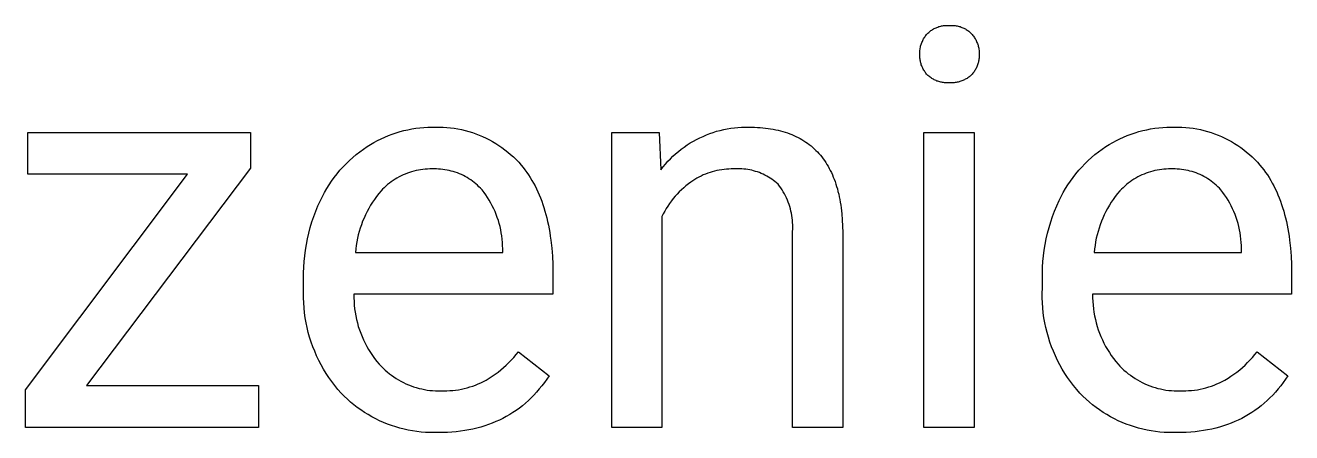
# Model space of a CAD drawing. Header units: millimetres. Extents: x -1576 to 3664, y -445 to 3215.
# Drawn here: x 2056 to 2164.6, y -215.8 to -180.9 of the extents above; entities that cross this region are included whole.
import ezdxf

# ---------------------------------------------------------------- set-up
doc = ezdxf.new("R2010")
doc.units = ezdxf.units.MM
doc.header["$MEASUREMENT"] = 0
doc.layers.add('Domyślny', color=7, linetype='Continuous', true_color=0x000000)

msp = doc.modelspace()

# ---------------------------------------------------------------- linework, layer by layer
at = {"layer": 'Domyślny'}
for p, q in [((2133.93, -181.2), (2134, -181.17)), ((2134, -181.17), (2134.08, -181.13)), ((2134.08, -181.13), (2134.16, -181.1)), ((2134.16, -181.1), (2134.24, -181.07)), ((2134.24, -181.07), (2134.31, -181.04)), ((2134.31, -181.04), (2134.39, -181.02)), ((2134.39, -181.02), (2134.48, -181)), ((2134.48, -181), (2134.56, -180.98)), ((2134.56, -180.98), (2134.64, -180.96)), ((2134.64, -180.96), (2134.72, -180.95)), ((2134.72, -180.95), (2134.81, -180.94)), ((2134.81, -180.94), (2134.89, -180.93)), ((2134.89, -180.93), (2134.97, -180.93)), ((2134.97, -180.93), (2135.06, -180.93)), ((2135.06, -180.93), (2135.14, -180.93)), ((2135.14, -180.93), (2135.22, -180.93)), ((2135.22, -180.93), (2135.31, -180.93)), ((2135.31, -180.93), (2135.39, -180.93)), ((2135.39, -180.93), (2135.48, -180.93)), ((2135.48, -180.93), (2135.56, -180.93)), ((2135.56, -180.93), (2135.64, -180.94)), ((2135.64, -180.94), (2135.73, -180.95)), ((2135.73, -180.95), (2135.81, -180.96)), ((2135.81, -180.96), (2135.89, -180.98)), ((2135.89, -180.98), (2135.97, -181)), ((2135.97, -181), (2136.06, -181.02)), ((2136.06, -181.02), (2136.14, -181.04)), ((2136.14, -181.04), (2136.22, -181.07)), ((2136.22, -181.07), (2136.29, -181.1)), ((2136.29, -181.1), (2136.37, -181.13)), ((2136.37, -181.13), (2136.45, -181.17)), ((2136.45, -181.17), (2136.52, -181.2)), ((2132.91, -182.31), (2132.94, -182.23)), ((2132.94, -182.23), (2132.98, -182.15)), ((2132.98, -182.15), (2133.02, -182.08)), ((2133.02, -182.08), (2133.07, -182)), ((2133.07, -182), (2133.11, -181.93)), ((2133.11, -181.93), (2133.16, -181.86)), ((2133.16, -181.86), (2133.22, -181.79)), ((2133.22, -181.79), (2133.27, -181.72)), ((2133.27, -181.72), (2133.33, -181.65)), ((2133.33, -181.65), (2133.39, -181.59)), ((2133.39, -181.59), (2133.45, -181.54)), ((2133.45, -181.54), (2133.51, -181.48)), ((2133.51, -181.48), (2133.58, -181.43)), ((2133.58, -181.43), (2133.64, -181.38)), ((2133.64, -181.38), (2133.71, -181.33)), ((2133.71, -181.33), (2133.78, -181.29)), ((2133.78, -181.29), (2133.86, -181.24)), ((2133.86, -181.24), (2133.93, -181.2)), ((2136.52, -181.2), (2136.6, -181.24)), ((2136.6, -181.24), (2136.67, -181.29)), ((2136.67, -181.29), (2136.74, -181.33)), ((2136.74, -181.33), (2136.81, -181.38)), ((2136.81, -181.38), (2136.88, -181.43)), ((2136.88, -181.43), (2136.94, -181.48)), ((2136.94, -181.48), (2137.01, -181.54)), ((2137.01, -181.54), (2137.07, -181.59)), ((2137.07, -181.59), (2137.13, -181.65)), ((2137.13, -181.65), (2137.19, -181.72)), ((2137.19, -181.72), (2137.24, -181.79)), ((2137.24, -181.79), (2137.3, -181.86)), ((2137.3, -181.86), (2137.35, -181.93)), ((2137.35, -181.93), (2137.39, -182)), ((2137.39, -182), (2137.44, -182.08)), ((2137.44, -182.08), (2137.48, -182.15)), ((2137.48, -182.15), (2137.52, -182.23)), ((2137.52, -182.23), (2137.56, -182.31)), ((2132.69, -183.16), (2132.7, -183.07)), ((2132.69, -183.24), (2132.69, -183.16)), ((2132.69, -183.33), (2132.69, -183.24)), ((2132.69, -183.42), (2132.69, -183.33)), ((2132.7, -183.07), (2132.71, -182.98)), ((2132.71, -182.98), (2132.73, -182.9)), ((2132.73, -182.9), (2132.74, -182.81)), ((2132.74, -182.81), (2132.76, -182.72)), ((2132.76, -182.72), (2132.79, -182.64)), ((2132.79, -182.64), (2132.81, -182.56)), ((2132.81, -182.56), (2132.84, -182.47)), ((2132.84, -182.47), (2132.87, -182.39)), ((2132.87, -182.39), (2132.91, -182.31)), ((2137.56, -182.31), (2137.59, -182.39)), ((2137.59, -182.39), (2137.62, -182.47)), ((2137.62, -182.47), (2137.65, -182.56)), ((2137.65, -182.56), (2137.68, -182.64)), ((2137.68, -182.64), (2137.7, -182.72)), ((2137.7, -182.72), (2137.72, -182.81)), ((2137.72, -182.81), (2137.74, -182.89)), ((2137.74, -182.89), (2137.75, -182.98)), ((2137.75, -182.98), (2137.77, -183.07)), ((2137.77, -183.07), (2137.77, -183.15)), ((2137.77, -183.15), (2137.78, -183.24)), ((2137.78, -183.24), (2137.78, -183.33)), ((2137.78, -183.33), (2137.78, -183.42)), ((2132.69, -183.5), (2132.69, -183.42)), ((2132.69, -183.58), (2132.69, -183.5)), ((2132.69, -183.67), (2132.69, -183.58)), ((2132.7, -183.75), (2132.69, -183.67)), ((2132.71, -183.83), (2132.7, -183.75)), ((2132.72, -183.91), (2132.71, -183.83)), ((2132.74, -183.99), (2132.72, -183.91)), ((2132.75, -184.07), (2132.74, -183.99)), ((2132.78, -184.15), (2132.75, -184.07)), ((2132.8, -184.23), (2132.78, -184.15)), ((2132.82, -184.31), (2132.8, -184.23)), ((2132.85, -184.39), (2132.82, -184.31)), ((2132.88, -184.47), (2132.85, -184.39)), ((2137.61, -184.39), (2137.58, -184.47)), ((2137.64, -184.31), (2137.61, -184.39)), ((2137.67, -184.23), (2137.64, -184.31)), ((2137.69, -184.15), (2137.67, -184.23)), ((2137.71, -184.07), (2137.69, -184.15)), ((2137.73, -183.99), (2137.71, -184.07)), ((2137.75, -183.91), (2137.73, -183.99)), ((2137.76, -183.83), (2137.75, -183.91)), ((2137.77, -183.75), (2137.76, -183.83)), ((2137.78, -183.67), (2137.77, -183.75)), ((2137.78, -183.42), (2137.78, -183.5)), ((2137.78, -183.5), (2137.78, -183.58)), ((2137.78, -183.58), (2137.78, -183.67)), ((2132.92, -184.54), (2132.88, -184.47)), ((2132.95, -184.61), (2132.92, -184.54)), ((2132.99, -184.69), (2132.95, -184.61)), ((2133.03, -184.76), (2132.99, -184.69)), ((2133.08, -184.83), (2133.03, -184.76)), ((2133.12, -184.9), (2133.08, -184.83)), ((2133.17, -184.97), (2133.12, -184.9)), ((2133.22, -185.03), (2133.17, -184.97)), ((2133.27, -185.1), (2133.22, -185.03)), ((2133.33, -185.16), (2133.27, -185.1)), ((2133.39, -185.22), (2133.33, -185.16)), ((2133.45, -185.27), (2133.39, -185.22)), ((2133.51, -185.32), (2133.45, -185.27)), ((2133.58, -185.37), (2133.51, -185.32)), ((2133.65, -185.42), (2133.58, -185.37)), ((2133.72, -185.47), (2133.65, -185.42)), ((2133.79, -185.51), (2133.72, -185.47)), ((2133.86, -185.55), (2133.79, -185.51)), ((2136.67, -185.51), (2136.59, -185.55)), ((2136.74, -185.47), (2136.67, -185.51)), ((2136.81, -185.42), (2136.74, -185.47)), ((2136.88, -185.37), (2136.81, -185.42)), ((2136.94, -185.32), (2136.88, -185.37)), ((2137.01, -185.27), (2136.94, -185.32)), ((2137.07, -185.22), (2137.01, -185.27)), ((2137.13, -185.16), (2137.07, -185.22)), ((2137.19, -185.1), (2137.13, -185.16)), ((2137.24, -185.03), (2137.19, -185.1)), ((2137.29, -184.97), (2137.24, -185.03)), ((2137.34, -184.9), (2137.29, -184.97)), ((2137.38, -184.83), (2137.34, -184.9)), ((2137.43, -184.76), (2137.38, -184.83)), ((2137.47, -184.69), (2137.43, -184.76)), ((2137.51, -184.62), (2137.47, -184.69)), ((2137.55, -184.54), (2137.51, -184.62)), ((2137.58, -184.47), (2137.55, -184.54)), ((2133.93, -185.59), (2133.86, -185.55)), ((2134.01, -185.63), (2133.93, -185.59)), ((2134.08, -185.66), (2134.01, -185.63)), ((2134.16, -185.7), (2134.08, -185.66)), ((2134.24, -185.72), (2134.16, -185.7)), ((2134.32, -185.75), (2134.24, -185.72)), ((2134.4, -185.77), (2134.32, -185.75)), ((2134.48, -185.79), (2134.4, -185.77)), ((2134.56, -185.81), (2134.48, -185.79)), ((2134.64, -185.83), (2134.56, -185.81)), ((2134.73, -185.84), (2134.64, -185.83)), ((2134.81, -185.85), (2134.73, -185.84)), ((2134.89, -185.86), (2134.81, -185.85)), ((2134.97, -185.86), (2134.89, -185.86)), ((2135.06, -185.86), (2134.97, -185.86)), ((2135.14, -185.86), (2135.06, -185.86)), ((2135.22, -185.85), (2135.14, -185.86)), ((2135.31, -185.86), (2135.22, -185.85)), ((2135.39, -185.86), (2135.31, -185.86)), ((2135.47, -185.86), (2135.39, -185.86)), ((2135.56, -185.85), (2135.47, -185.86)), ((2135.64, -185.85), (2135.56, -185.85)), ((2135.72, -185.84), (2135.64, -185.85)), ((2135.81, -185.83), (2135.72, -185.84)), ((2135.89, -185.81), (2135.81, -185.83)), ((2135.97, -185.79), (2135.89, -185.81)), ((2136.05, -185.77), (2135.97, -185.79)), ((2136.13, -185.75), (2136.05, -185.77)), ((2136.21, -185.72), (2136.13, -185.75)), ((2136.29, -185.69), (2136.21, -185.72)), ((2136.37, -185.66), (2136.29, -185.69)), ((2136.44, -185.63), (2136.37, -185.66)), ((2136.52, -185.59), (2136.44, -185.63)), ((2136.59, -185.55), (2136.52, -185.59)), ((2088.49, -189.94), (2088.83, -189.87)), ((2088.83, -189.87), (2089.17, -189.8)), ((2089.17, -189.8), (2089.51, -189.75)), ((2089.51, -189.75), (2089.86, -189.71)), ((2089.86, -189.71), (2090.2, -189.68)), ((2090.2, -189.68), (2090.55, -189.66)), ((2090.55, -189.66), (2090.9, -189.66)), ((2090.9, -189.66), (2091.22, -189.64)), ((2091.22, -189.64), (2091.53, -189.64)), ((2091.53, -189.64), (2091.85, -189.65)), ((2091.85, -189.65), (2092.17, -189.67)), ((2092.17, -189.67), (2092.48, -189.7)), ((2092.48, -189.7), (2092.8, -189.75)), ((2092.8, -189.75), (2093.11, -189.8)), ((2093.11, -189.8), (2093.43, -189.86)), ((2093.43, -189.86), (2093.73, -189.93)), ((2115.58, -189.93), (2115.89, -189.86)), ((2115.89, -189.86), (2116.19, -189.8)), ((2116.19, -189.8), (2116.5, -189.75)), ((2116.5, -189.75), (2116.8, -189.71)), ((2116.8, -189.71), (2117.11, -189.68)), ((2117.11, -189.68), (2117.42, -189.66)), ((2117.42, -189.66), (2117.73, -189.65)), ((2117.73, -189.65), (2118.04, -189.66)), ((2118.04, -189.66), (2118.29, -189.66)), ((2118.29, -189.66), (2118.53, -189.66)), ((2118.53, -189.66), (2118.77, -189.68)), ((2118.77, -189.68), (2119.01, -189.69)), ((2119.01, -189.69), (2119.24, -189.71)), ((2119.24, -189.71), (2119.47, -189.74)), ((2119.47, -189.74), (2119.69, -189.76)), ((2119.69, -189.76), (2119.91, -189.8)), ((2119.91, -189.8), (2120.13, -189.83)), ((2120.13, -189.83), (2120.34, -189.88)), ((2120.34, -189.88), (2120.55, -189.92)), ((2151.79, -189.94), (2152.13, -189.87)), ((2152.13, -189.87), (2152.47, -189.8)), ((2152.47, -189.8), (2152.82, -189.75)), ((2152.82, -189.75), (2153.16, -189.71)), ((2153.16, -189.71), (2153.51, -189.68)), ((2153.51, -189.68), (2153.85, -189.66)), ((2153.85, -189.66), (2154.2, -189.66)), ((2154.2, -189.66), (2154.52, -189.64)), ((2154.52, -189.64), (2154.84, -189.64)), ((2154.84, -189.64), (2155.15, -189.65)), ((2155.15, -189.65), (2155.47, -189.67)), ((2155.47, -189.67), (2155.79, -189.7)), ((2155.79, -189.7), (2156.1, -189.75)), ((2156.1, -189.75), (2156.42, -189.8)), ((2156.42, -189.8), (2156.73, -189.86)), ((2156.73, -189.86), (2157.04, -189.93)), ((2056.26, -193.68), (2056.26, -190.1)), ((2056.26, -190.1), (2075.33, -190.1)), ((2075.33, -190.1), (2075.33, -193.17)), ((2085.62, -191.14), (2085.92, -190.96)), ((2085.92, -190.96), (2086.22, -190.79)), ((2086.22, -190.79), (2086.53, -190.64)), ((2086.53, -190.64), (2086.85, -190.5)), ((2086.85, -190.5), (2087.17, -190.36)), ((2087.17, -190.36), (2087.49, -190.24)), ((2087.49, -190.24), (2087.82, -190.13)), ((2087.82, -190.13), (2088.16, -190.03)), ((2088.16, -190.03), (2088.49, -189.94)), ((2093.73, -189.93), (2094.04, -190.02)), ((2094.04, -190.02), (2094.35, -190.11)), ((2094.35, -190.11), (2094.65, -190.22)), ((2094.65, -190.22), (2094.94, -190.33)), ((2094.94, -190.33), (2095.23, -190.46)), ((2095.23, -190.46), (2095.52, -190.59)), ((2095.52, -190.59), (2095.81, -190.73)), ((2095.81, -190.73), (2096.09, -190.89)), ((2096.09, -190.89), (2096.36, -191.05)), ((2106.3, -215.38), (2106.3, -190.1)), ((2106.3, -190.1), (2110.37, -190.1)), ((2110.37, -190.1), (2110.51, -193.3)), ((2113.02, -191.01), (2113.29, -190.85)), ((2113.29, -190.85), (2113.56, -190.71)), ((2113.56, -190.71), (2113.84, -190.57)), ((2113.84, -190.57), (2114.12, -190.44)), ((2114.12, -190.44), (2114.4, -190.31)), ((2114.4, -190.31), (2114.69, -190.2)), ((2114.69, -190.2), (2114.99, -190.1)), ((2114.99, -190.1), (2115.28, -190.01)), ((2115.28, -190.01), (2115.58, -189.93)), ((2120.55, -189.92), (2120.76, -189.97)), ((2120.76, -189.97), (2120.96, -190.03)), ((2120.96, -190.03), (2121.16, -190.09)), ((2121.16, -190.09), (2121.35, -190.15)), ((2121.35, -190.15), (2121.54, -190.22)), ((2121.54, -190.22), (2121.72, -190.29)), ((2121.72, -190.29), (2121.91, -190.37)), ((2121.91, -190.37), (2122.08, -190.45)), ((2122.08, -190.45), (2122.26, -190.54)), ((2122.26, -190.54), (2122.43, -190.63)), ((2122.43, -190.63), (2122.59, -190.72)), ((2122.59, -190.72), (2122.76, -190.82)), ((2122.76, -190.82), (2122.92, -190.93)), ((2122.92, -190.93), (2123.07, -191.03)), ((2133.04, -215.38), (2133.04, -190.1)), ((2133.04, -190.1), (2137.34, -190.1)), ((2137.34, -190.1), (2137.34, -215.38)), ((2148.92, -191.14), (2149.22, -190.96)), ((2149.22, -190.96), (2149.53, -190.79)), ((2149.53, -190.79), (2149.84, -190.64)), ((2149.84, -190.64), (2150.15, -190.5)), ((2150.15, -190.5), (2150.47, -190.36)), ((2150.47, -190.36), (2150.8, -190.24)), ((2150.8, -190.24), (2151.13, -190.13)), ((2151.13, -190.13), (2151.46, -190.03)), ((2151.46, -190.03), (2151.79, -189.94)), ((2157.04, -189.93), (2157.34, -190.02)), ((2157.34, -190.02), (2157.65, -190.11)), ((2157.65, -190.11), (2157.95, -190.22)), ((2157.95, -190.22), (2158.24, -190.33)), ((2158.24, -190.33), (2158.54, -190.46)), ((2158.54, -190.46), (2158.83, -190.59)), ((2158.83, -190.59), (2159.11, -190.73)), ((2159.11, -190.73), (2159.39, -190.89)), ((2159.39, -190.89), (2159.66, -191.05)), ((2084.1, -192.26), (2084.39, -192.01)), ((2084.39, -192.01), (2084.7, -191.77)), ((2084.7, -191.77), (2085.01, -191.54)), ((2085.01, -191.54), (2085.33, -191.32)), ((2085.33, -191.32), (2085.62, -191.14)), ((2096.36, -191.05), (2096.63, -191.22)), ((2096.63, -191.22), (2096.89, -191.4)), ((2096.89, -191.4), (2097.14, -191.59)), ((2097.14, -191.59), (2097.39, -191.79)), ((2097.39, -191.79), (2097.63, -191.99)), ((2097.63, -191.99), (2097.87, -192.21)), ((2111.54, -192.14), (2111.77, -191.93)), ((2111.77, -191.93), (2112.01, -191.73)), ((2112.01, -191.73), (2112.25, -191.54)), ((2112.25, -191.54), (2112.5, -191.36)), ((2112.5, -191.36), (2112.76, -191.18)), ((2112.76, -191.18), (2113.02, -191.01)), ((2123.07, -191.03), (2123.22, -191.15)), ((2123.22, -191.15), (2123.37, -191.26)), ((2123.37, -191.26), (2123.51, -191.39)), ((2123.51, -191.39), (2123.65, -191.51)), ((2123.65, -191.51), (2123.79, -191.64)), ((2123.79, -191.64), (2123.92, -191.78)), ((2123.92, -191.78), (2124.05, -191.91)), ((2124.05, -191.91), (2124.17, -192.06)), ((2147.4, -192.26), (2147.69, -192.01)), ((2147.69, -192.01), (2148, -191.77)), ((2148, -191.77), (2148.31, -191.54)), ((2148.31, -191.54), (2148.63, -191.32)), ((2148.63, -191.32), (2148.92, -191.14)), ((2159.66, -191.05), (2159.93, -191.22)), ((2159.93, -191.22), (2160.19, -191.4)), ((2160.19, -191.4), (2160.45, -191.59)), ((2160.45, -191.59), (2160.69, -191.79)), ((2160.69, -191.79), (2160.94, -191.99)), ((2160.94, -191.99), (2161.17, -192.21)), ((2083.01, -193.35), (2083.26, -193.07)), ((2083.26, -193.07), (2083.53, -192.79)), ((2083.53, -192.79), (2083.81, -192.52)), ((2083.81, -192.52), (2084.1, -192.26)), ((2097.87, -192.21), (2098.1, -192.43)), ((2098.1, -192.43), (2098.32, -192.66)), ((2098.32, -192.66), (2098.53, -192.9)), ((2098.53, -192.9), (2098.7, -193.1)), ((2098.7, -193.1), (2098.86, -193.31)), ((2110.51, -193.3), (2110.7, -193.05)), ((2110.7, -193.05), (2110.9, -192.82)), ((2110.9, -192.82), (2111.11, -192.58)), ((2111.11, -192.58), (2111.32, -192.36)), ((2111.32, -192.36), (2111.54, -192.14)), ((2124.17, -192.06), (2124.29, -192.21)), ((2124.29, -192.21), (2124.41, -192.36)), ((2124.41, -192.36), (2124.52, -192.51)), ((2124.52, -192.51), (2124.63, -192.68)), ((2124.63, -192.68), (2124.73, -192.84)), ((2124.73, -192.84), (2124.83, -193.01)), ((2124.83, -193.01), (2124.93, -193.19)), ((2146.31, -193.35), (2146.57, -193.07)), ((2146.57, -193.07), (2146.83, -192.79)), ((2146.83, -192.79), (2147.11, -192.52)), ((2147.11, -192.52), (2147.4, -192.26)), ((2161.17, -192.21), (2161.4, -192.43)), ((2161.4, -192.43), (2161.62, -192.66)), ((2161.62, -192.66), (2161.83, -192.9)), ((2161.83, -192.9), (2162, -193.1)), ((2162, -193.1), (2162.16, -193.31)), ((2056.05, -212.16), (2069.94, -193.68)), ((2069.94, -193.68), (2056.26, -193.68)), ((2075.33, -193.17), (2061.3, -211.8)), ((2082.29, -194.27), (2082.52, -193.96)), ((2082.52, -193.96), (2082.76, -193.65)), ((2082.76, -193.65), (2083.01, -193.35)), ((2087.56, -194.22), (2087.4, -194.33)), ((2087.73, -194.11), (2087.56, -194.22)), ((2087.89, -194.01), (2087.73, -194.11)), ((2088.07, -193.92), (2087.89, -194.01)), ((2088.24, -193.83), (2088.07, -193.92)), ((2088.42, -193.74), (2088.24, -193.83)), ((2088.6, -193.67), (2088.42, -193.74)), ((2088.78, -193.59), (2088.6, -193.67)), ((2088.97, -193.53), (2088.78, -193.59)), ((2089.15, -193.47), (2088.97, -193.53)), ((2089.34, -193.42), (2089.15, -193.47)), ((2089.53, -193.37), (2089.34, -193.42)), ((2089.73, -193.33), (2089.53, -193.37)), ((2089.92, -193.3), (2089.73, -193.33)), ((2090.11, -193.27), (2089.92, -193.3)), ((2090.31, -193.25), (2090.11, -193.27)), ((2090.5, -193.24), (2090.31, -193.25)), ((2090.7, -193.23), (2090.5, -193.24)), ((2090.9, -193.23), (2090.7, -193.23)), ((2091.08, -193.23), (2090.9, -193.23)), ((2091.27, -193.23), (2091.08, -193.23)), ((2091.45, -193.24), (2091.27, -193.23)), ((2091.63, -193.25), (2091.45, -193.24)), ((2091.82, -193.27), (2091.63, -193.25)), ((2092, -193.3), (2091.82, -193.27)), ((2092.18, -193.33), (2092, -193.3)), ((2092.36, -193.37), (2092.18, -193.33)), ((2092.54, -193.41), (2092.36, -193.37)), ((2092.72, -193.46), (2092.54, -193.41)), ((2092.89, -193.52), (2092.72, -193.46)), ((2093.07, -193.58), (2092.89, -193.52)), ((2093.24, -193.65), (2093.07, -193.58)), ((2093.41, -193.72), (2093.24, -193.65)), ((2093.58, -193.8), (2093.41, -193.72)), ((2093.74, -193.89), (2093.58, -193.8)), ((2093.9, -193.98), (2093.74, -193.89)), ((2094.06, -194.07), (2093.9, -193.98)), ((2094.21, -194.18), (2094.06, -194.07)), ((2094.36, -194.28), (2094.21, -194.18)), ((2098.86, -193.31), (2099.02, -193.53)), ((2099.02, -193.53), (2099.17, -193.75)), ((2099.17, -193.75), (2099.31, -193.98)), ((2099.31, -193.98), (2099.45, -194.21)), ((2099.45, -194.21), (2099.59, -194.45)), ((2113.41, -194.13), (2113.24, -194.24)), ((2113.59, -194.03), (2113.41, -194.13)), ((2113.77, -193.93), (2113.59, -194.03)), ((2113.95, -193.84), (2113.77, -193.93)), ((2114.14, -193.75), (2113.95, -193.84)), ((2114.33, -193.68), (2114.14, -193.75)), ((2114.52, -193.6), (2114.33, -193.68)), ((2114.72, -193.54), (2114.52, -193.6)), ((2114.91, -193.47), (2114.72, -193.54)), ((2115.11, -193.42), (2114.91, -193.47)), ((2115.31, -193.37), (2115.11, -193.42)), ((2115.51, -193.33), (2115.31, -193.37)), ((2115.72, -193.3), (2115.51, -193.33)), ((2115.92, -193.27), (2115.72, -193.3)), ((2116.13, -193.25), (2115.92, -193.27)), ((2116.33, -193.24), (2116.13, -193.25)), ((2116.54, -193.23), (2116.33, -193.24)), ((2116.74, -193.23), (2116.54, -193.23)), ((2116.92, -193.22), (2116.74, -193.23)), ((2117.09, -193.22), (2116.92, -193.22)), ((2117.26, -193.22), (2117.09, -193.22)), ((2117.43, -193.22), (2117.26, -193.22)), ((2117.6, -193.24), (2117.43, -193.22)), ((2117.78, -193.26), (2117.6, -193.24)), ((2117.95, -193.28), (2117.78, -193.26)), ((2118.12, -193.31), (2117.95, -193.28)), ((2118.29, -193.35), (2118.12, -193.31)), ((2118.45, -193.39), (2118.29, -193.35)), ((2118.62, -193.44), (2118.45, -193.39)), ((2118.78, -193.49), (2118.62, -193.44)), ((2118.94, -193.55), (2118.78, -193.49)), ((2119.1, -193.61), (2118.94, -193.55)), ((2119.26, -193.68), (2119.1, -193.61)), ((2119.42, -193.76), (2119.26, -193.68)), ((2119.57, -193.84), (2119.42, -193.76)), ((2119.72, -193.93), (2119.57, -193.84)), ((2119.87, -194.02), (2119.72, -193.93)), ((2120.01, -194.11), (2119.87, -194.02)), ((2120.15, -194.22), (2120.01, -194.11)), ((2120.28, -194.32), (2120.15, -194.22)), ((2124.93, -193.19), (2125.02, -193.36)), ((2125.02, -193.36), (2125.11, -193.55)), ((2125.11, -193.55), (2125.2, -193.73)), ((2125.2, -193.73), (2125.28, -193.93)), ((2125.28, -193.93), (2125.35, -194.12)), ((2125.35, -194.12), (2125.43, -194.32)), ((2145.59, -194.27), (2145.82, -193.96)), ((2145.82, -193.96), (2146.06, -193.65)), ((2146.06, -193.65), (2146.31, -193.35)), ((2150.86, -194.22), (2150.7, -194.33)), ((2151.03, -194.11), (2150.86, -194.22)), ((2151.2, -194.01), (2151.03, -194.11)), ((2151.37, -193.92), (2151.2, -194.01)), ((2151.54, -193.83), (2151.37, -193.92)), ((2151.72, -193.74), (2151.54, -193.83)), ((2151.9, -193.67), (2151.72, -193.74)), ((2152.08, -193.59), (2151.9, -193.67)), ((2152.27, -193.53), (2152.08, -193.59)), ((2152.46, -193.47), (2152.27, -193.53)), ((2152.65, -193.42), (2152.46, -193.47)), ((2152.84, -193.37), (2152.65, -193.42)), ((2153.03, -193.33), (2152.84, -193.37)), ((2153.22, -193.3), (2153.03, -193.33)), ((2153.42, -193.27), (2153.22, -193.3)), ((2153.61, -193.25), (2153.42, -193.27)), ((2153.81, -193.24), (2153.61, -193.25)), ((2154, -193.23), (2153.81, -193.24)), ((2154.2, -193.23), (2154, -193.23)), ((2154.38, -193.23), (2154.2, -193.23)), ((2154.57, -193.23), (2154.38, -193.23)), ((2154.75, -193.24), (2154.57, -193.23)), ((2154.94, -193.25), (2154.75, -193.24)), ((2155.12, -193.27), (2154.94, -193.25)), ((2155.3, -193.3), (2155.12, -193.27)), ((2155.48, -193.33), (2155.3, -193.3)), ((2155.67, -193.37), (2155.48, -193.33)), ((2155.84, -193.41), (2155.67, -193.37)), ((2156.02, -193.46), (2155.84, -193.41)), ((2156.2, -193.52), (2156.02, -193.46)), ((2156.37, -193.58), (2156.2, -193.52)), ((2156.54, -193.65), (2156.37, -193.58)), ((2156.71, -193.72), (2156.54, -193.65)), ((2156.88, -193.8), (2156.71, -193.72)), ((2157.04, -193.89), (2156.88, -193.8)), ((2157.2, -193.98), (2157.04, -193.89)), ((2157.36, -194.07), (2157.2, -193.98)), ((2157.51, -194.18), (2157.36, -194.07)), ((2157.66, -194.28), (2157.51, -194.18)), ((2162.16, -193.31), (2162.32, -193.53)), ((2162.32, -193.53), (2162.47, -193.75)), ((2162.47, -193.75), (2162.62, -193.98)), ((2162.62, -193.98), (2162.76, -194.21)), ((2162.76, -194.21), (2162.89, -194.45)), ((2081.5, -195.59), (2081.68, -195.25)), ((2081.68, -195.25), (2081.87, -194.92)), ((2081.87, -194.92), (2082.08, -194.59)), ((2082.08, -194.59), (2082.29, -194.27)), ((2086.53, -195.12), (2086.33, -195.35)), ((2086.66, -194.97), (2086.53, -195.12)), ((2086.8, -194.84), (2086.66, -194.97)), ((2086.94, -194.7), (2086.8, -194.84)), ((2087.09, -194.57), (2086.94, -194.7)), ((2087.24, -194.45), (2087.09, -194.57)), ((2087.4, -194.33), (2087.24, -194.45)), ((2094.51, -194.39), (2094.36, -194.28)), ((2094.65, -194.51), (2094.51, -194.39)), ((2094.79, -194.63), (2094.65, -194.51)), ((2094.92, -194.76), (2094.79, -194.63)), ((2095.05, -194.89), (2094.92, -194.76)), ((2095.18, -195.02), (2095.05, -194.89)), ((2095.35, -195.24), (2095.18, -195.02)), ((2095.51, -195.46), (2095.35, -195.24)), ((2099.59, -194.45), (2099.72, -194.69)), ((2099.72, -194.69), (2099.84, -194.94)), ((2099.84, -194.94), (2099.96, -195.2)), ((2099.96, -195.2), (2100.08, -195.46)), ((2112.08, -195.2), (2111.9, -195.39)), ((2112.26, -195.02), (2112.08, -195.2)), ((2112.46, -194.84), (2112.26, -195.02)), ((2112.65, -194.68), (2112.46, -194.84)), ((2112.86, -194.51), (2112.65, -194.68)), ((2113.06, -194.36), (2112.86, -194.51)), ((2113.24, -194.24), (2113.06, -194.36)), ((2120.42, -194.43), (2120.28, -194.32)), ((2120.54, -194.55), (2120.42, -194.43)), ((2120.66, -194.7), (2120.54, -194.55)), ((2120.78, -194.86), (2120.66, -194.7)), ((2120.89, -195.03), (2120.78, -194.86)), ((2120.99, -195.2), (2120.89, -195.03)), ((2121.09, -195.37), (2120.99, -195.2)), ((2125.43, -194.32), (2125.5, -194.53)), ((2125.5, -194.53), (2125.56, -194.74)), ((2125.56, -194.74), (2125.63, -194.95)), ((2125.63, -194.95), (2125.68, -195.17)), ((2125.68, -195.17), (2125.74, -195.39)), ((2144.8, -195.59), (2144.98, -195.25)), ((2144.98, -195.25), (2145.17, -194.92)), ((2145.17, -194.92), (2145.38, -194.59)), ((2145.38, -194.59), (2145.59, -194.27)), ((2149.83, -195.12), (2149.63, -195.35)), ((2149.96, -194.97), (2149.83, -195.12)), ((2150.1, -194.84), (2149.96, -194.97)), ((2150.25, -194.7), (2150.1, -194.84)), ((2150.39, -194.57), (2150.25, -194.7)), ((2150.55, -194.45), (2150.39, -194.57)), ((2150.7, -194.33), (2150.55, -194.45)), ((2157.81, -194.39), (2157.66, -194.28)), ((2157.95, -194.51), (2157.81, -194.39)), ((2158.09, -194.63), (2157.95, -194.51)), ((2158.23, -194.76), (2158.09, -194.63)), ((2158.36, -194.89), (2158.23, -194.76)), ((2158.48, -195.02), (2158.36, -194.89)), ((2158.65, -195.24), (2158.48, -195.02)), ((2158.81, -195.46), (2158.65, -195.24)), ((2162.89, -194.45), (2163.02, -194.69)), ((2163.02, -194.69), (2163.15, -194.94)), ((2163.15, -194.94), (2163.27, -195.2)), ((2163.27, -195.2), (2163.38, -195.46)), ((2080.94, -196.85), (2081.12, -196.39)), ((2081.12, -196.39), (2081.33, -195.94)), ((2081.33, -195.94), (2081.5, -195.59)), ((2085.63, -196.35), (2085.47, -196.62)), ((2085.79, -196.09), (2085.63, -196.35)), ((2085.96, -195.84), (2085.79, -196.09)), ((2086.14, -195.59), (2085.96, -195.84)), ((2086.33, -195.35), (2086.14, -195.59)), ((2095.66, -195.69), (2095.51, -195.46)), ((2095.8, -195.92), (2095.66, -195.69)), ((2095.94, -196.16), (2095.8, -195.92)), ((2096.06, -196.4), (2095.94, -196.16)), ((2100.08, -195.46), (2100.19, -195.72)), ((2100.19, -195.72), (2100.29, -195.99)), ((2100.29, -195.99), (2100.39, -196.27)), ((2100.39, -196.27), (2100.48, -196.55)), ((2111.25, -196.19), (2111.1, -196.41)), ((2111.4, -195.98), (2111.25, -196.19)), ((2111.56, -195.78), (2111.4, -195.98)), ((2111.73, -195.58), (2111.56, -195.78)), ((2111.9, -195.39), (2111.73, -195.58)), ((2121.18, -195.54), (2121.09, -195.37)), ((2121.26, -195.72), (2121.18, -195.54)), ((2121.34, -195.9), (2121.26, -195.72)), ((2121.42, -196.08), (2121.34, -195.9)), ((2121.49, -196.27), (2121.42, -196.08)), ((2121.55, -196.46), (2121.49, -196.27)), ((2125.74, -195.39), (2125.79, -195.62)), ((2125.79, -195.62), (2125.84, -195.85)), ((2125.84, -195.85), (2125.88, -196.09)), ((2125.88, -196.09), (2125.92, -196.33)), ((2125.92, -196.33), (2125.95, -196.57)), ((2144.24, -196.85), (2144.43, -196.39)), ((2144.43, -196.39), (2144.63, -195.94)), ((2144.63, -195.94), (2144.8, -195.59)), ((2148.93, -196.35), (2148.78, -196.62)), ((2149.09, -196.09), (2148.93, -196.35)), ((2149.26, -195.84), (2149.09, -196.09)), ((2149.44, -195.59), (2149.26, -195.84)), ((2149.63, -195.35), (2149.44, -195.59)), ((2158.96, -195.69), (2158.81, -195.46)), ((2159.1, -195.92), (2158.96, -195.69)), ((2159.24, -196.16), (2159.1, -195.92)), ((2159.37, -196.4), (2159.24, -196.16)), ((2163.38, -195.46), (2163.49, -195.72)), ((2163.49, -195.72), (2163.59, -195.99)), ((2163.59, -195.99), (2163.69, -196.27)), ((2163.69, -196.27), (2163.78, -196.55)), ((2080.61, -197.78), (2080.76, -197.31)), ((2080.76, -197.31), (2080.94, -196.85)), ((2085.07, -197.44), (2084.95, -197.72)), ((2085.19, -197.16), (2085.07, -197.44)), ((2085.33, -196.89), (2085.19, -197.16)), ((2085.47, -196.62), (2085.33, -196.89)), ((2096.18, -196.64), (2096.06, -196.4)), ((2096.3, -196.89), (2096.18, -196.64)), ((2096.4, -197.14), (2096.3, -196.89)), ((2096.49, -197.4), (2096.4, -197.14)), ((2096.58, -197.66), (2096.49, -197.4)), ((2100.48, -196.55), (2100.57, -196.84)), ((2100.57, -196.84), (2100.65, -197.13)), ((2100.65, -197.13), (2100.73, -197.43)), ((2100.73, -197.43), (2100.8, -197.73)), ((2110.71, -197.08), (2110.6, -197.31)), ((2110.6, -197.31), (2110.6, -215.38)), ((2110.84, -196.85), (2110.71, -197.08)), ((2110.97, -196.63), (2110.84, -196.85)), ((2111.1, -196.41), (2110.97, -196.63)), ((2121.6, -196.65), (2121.55, -196.46)), ((2121.65, -196.84), (2121.6, -196.65)), ((2121.69, -197.03), (2121.65, -196.84)), ((2121.73, -197.22), (2121.69, -197.03)), ((2121.76, -197.42), (2121.73, -197.22)), ((2121.78, -197.62), (2121.76, -197.42)), ((2125.95, -196.57), (2126.01, -197.08)), ((2126.01, -197.08), (2126.05, -197.6)), ((2143.91, -197.78), (2144.07, -197.31)), ((2144.07, -197.31), (2144.24, -196.85)), ((2148.37, -197.44), (2148.25, -197.72)), ((2148.5, -197.16), (2148.37, -197.44)), ((2148.63, -196.89), (2148.5, -197.16)), ((2148.78, -196.62), (2148.63, -196.89)), ((2159.49, -196.64), (2159.37, -196.4)), ((2159.6, -196.89), (2159.49, -196.64)), ((2159.7, -197.14), (2159.6, -196.89)), ((2159.8, -197.4), (2159.7, -197.14)), ((2159.88, -197.66), (2159.8, -197.4)), ((2163.78, -196.55), (2163.87, -196.84)), ((2163.87, -196.84), (2163.95, -197.13)), ((2163.95, -197.13), (2164.03, -197.43)), ((2164.03, -197.43), (2164.1, -197.73)), ((2080.34, -198.73), (2080.46, -198.25)), ((2080.46, -198.25), (2080.61, -197.78)), ((2084.74, -198.3), (2084.66, -198.59)), ((2084.84, -198.01), (2084.74, -198.3)), ((2084.95, -197.72), (2084.84, -198.01)), ((2096.66, -197.92), (2096.58, -197.66)), ((2096.72, -198.18), (2096.66, -197.92)), ((2096.78, -198.45), (2096.72, -198.18)), ((2096.83, -198.72), (2096.78, -198.45)), ((2100.8, -197.73), (2100.87, -198.04)), ((2100.87, -198.04), (2100.93, -198.36)), ((2100.93, -198.36), (2100.98, -198.68)), ((2121.79, -197.81), (2121.78, -197.62)), ((2121.8, -198.01), (2121.79, -197.81)), ((2121.79, -198.6), (2121.8, -198.4)), ((2121.81, -198.21), (2121.8, -198.01)), ((2121.8, -198.4), (2121.81, -198.21)), ((2126.05, -197.6), (2126.08, -198.13)), ((2126.08, -198.13), (2126.09, -198.69)), ((2143.64, -198.73), (2143.77, -198.25)), ((2143.77, -198.25), (2143.91, -197.78)), ((2148.05, -198.3), (2147.96, -198.59)), ((2148.14, -198.01), (2148.05, -198.3)), ((2148.25, -197.72), (2148.14, -198.01)), ((2159.96, -197.92), (2159.88, -197.66)), ((2160.03, -198.18), (2159.96, -197.92)), ((2160.09, -198.45), (2160.03, -198.18)), ((2160.14, -198.72), (2160.09, -198.45)), ((2164.1, -197.73), (2164.17, -198.04)), ((2164.17, -198.04), (2164.23, -198.36)), ((2164.23, -198.36), (2164.29, -198.68)), ((2080.13, -199.7), (2080.23, -199.21)), ((2080.23, -199.21), (2080.34, -198.73)), ((2084.45, -199.48), (2084.4, -199.79)), ((2084.51, -199.18), (2084.45, -199.48)), ((2084.58, -198.88), (2084.51, -199.18)), ((2084.66, -198.59), (2084.58, -198.88)), ((2096.87, -198.98), (2096.83, -198.72)), ((2096.91, -199.26), (2096.87, -198.98)), ((2096.93, -199.53), (2096.91, -199.26)), ((2096.94, -199.8), (2096.93, -199.53)), ((2100.98, -198.68), (2101.03, -199)), ((2101.03, -199), (2101.08, -199.33)), ((2101.08, -199.33), (2101.15, -200.01)), ((2121.79, -215.38), (2121.79, -198.6)), ((2126.09, -198.69), (2126.09, -215.38)), ((2143.43, -199.7), (2143.53, -199.21)), ((2143.53, -199.21), (2143.64, -198.73)), ((2147.75, -199.48), (2147.71, -199.79)), ((2147.81, -199.18), (2147.75, -199.48)), ((2147.88, -198.88), (2147.81, -199.18)), ((2147.96, -198.59), (2147.88, -198.88)), ((2160.18, -198.98), (2160.14, -198.72)), ((2160.21, -199.26), (2160.18, -198.98)), ((2160.23, -199.53), (2160.21, -199.26)), ((2160.25, -199.8), (2160.23, -199.53)), ((2164.29, -198.68), (2164.34, -199)), ((2164.34, -199), (2164.38, -199.33)), ((2164.38, -199.33), (2164.46, -200.01)), ((2079.94, -201.17), (2079.99, -200.67)), ((2079.99, -200.67), (2080.05, -200.18)), ((2080.05, -200.18), (2080.13, -199.7)), ((2084.36, -200.09), (2084.34, -200.39)), ((2084.34, -200.39), (2096.95, -200.39)), ((2084.4, -199.79), (2084.36, -200.09)), ((2096.95, -200.07), (2096.94, -199.8)), ((2096.95, -200.39), (2096.95, -200.07)), ((2101.15, -200.01), (2101.21, -200.71)), ((2101.21, -200.71), (2101.24, -201.43)), ((2143.24, -201.17), (2143.29, -200.67)), ((2143.29, -200.67), (2143.35, -200.18)), ((2143.35, -200.18), (2143.43, -199.7)), ((2147.67, -200.09), (2147.64, -200.39)), ((2147.64, -200.39), (2160.25, -200.39)), ((2147.71, -199.79), (2147.67, -200.09)), ((2160.25, -200.07), (2160.25, -199.8)), ((2160.25, -200.39), (2160.25, -200.07)), ((2164.46, -200.01), (2164.51, -200.71)), ((2164.51, -200.71), (2164.54, -201.43)), ((2079.89, -202.15), (2079.91, -201.66)), ((2079.91, -201.66), (2079.94, -201.17)), ((2101.24, -201.43), (2101.25, -202.18)), ((2143.2, -202.15), (2143.21, -201.66)), ((2143.21, -201.66), (2143.24, -201.17)), ((2164.54, -201.43), (2164.55, -202.18)), ((2079.89, -202.65), (2079.89, -202.15)), ((2079.89, -203.44), (2079.89, -202.65)), ((2101.25, -202.18), (2101.25, -203.97)), ((2143.2, -202.65), (2143.2, -202.15)), ((2143.2, -203.44), (2143.2, -202.65)), ((2164.55, -202.18), (2164.55, -203.97)), ((2079.88, -203.87), (2079.89, -203.44)), ((2079.88, -204.29), (2079.88, -203.87)), ((2101.25, -203.97), (2084.2, -203.97)), ((2084.2, -203.97), (2084.2, -204.28)), ((2143.18, -203.87), (2143.2, -203.44)), ((2143.18, -204.29), (2143.18, -203.87)), ((2164.55, -203.97), (2147.5, -203.97)), ((2147.5, -203.97), (2147.5, -204.28)), ((2079.9, -204.72), (2079.88, -204.29)), ((2079.93, -205.15), (2079.9, -204.72)), ((2084.2, -204.28), (2084.21, -204.59)), ((2084.21, -204.59), (2084.23, -204.9)), ((2084.23, -204.9), (2084.26, -205.21)), ((2143.2, -204.72), (2143.18, -204.29)), ((2143.23, -205.15), (2143.2, -204.72)), ((2147.5, -204.28), (2147.51, -204.59)), ((2147.51, -204.59), (2147.53, -204.9)), ((2147.53, -204.9), (2147.56, -205.21)), ((2079.97, -205.57), (2079.93, -205.15)), ((2080.03, -205.99), (2079.97, -205.57)), ((2080.1, -206.41), (2080.03, -205.99)), ((2084.26, -205.21), (2084.3, -205.52)), ((2084.3, -205.52), (2084.36, -205.82)), ((2084.36, -205.82), (2084.42, -206.13)), ((2084.42, -206.13), (2084.5, -206.43)), ((2143.27, -205.57), (2143.23, -205.15)), ((2143.33, -205.99), (2143.27, -205.57)), ((2143.4, -206.41), (2143.33, -205.99)), ((2147.56, -205.21), (2147.61, -205.52)), ((2147.61, -205.52), (2147.66, -205.82)), ((2147.66, -205.82), (2147.73, -206.13)), ((2147.73, -206.13), (2147.8, -206.43)), ((2080.19, -206.83), (2080.1, -206.41)), ((2080.29, -207.25), (2080.19, -206.83)), ((2084.5, -206.43), (2084.58, -206.73)), ((2084.58, -206.73), (2084.68, -207.02)), ((2084.68, -207.02), (2084.79, -207.32)), ((2143.49, -206.83), (2143.4, -206.41)), ((2143.59, -207.25), (2143.49, -206.83)), ((2147.8, -206.43), (2147.89, -206.73)), ((2147.89, -206.73), (2147.98, -207.02)), ((2147.98, -207.02), (2148.09, -207.32)), ((2080.41, -207.66), (2080.29, -207.25)), ((2080.54, -208.07), (2080.41, -207.66)), ((2080.68, -208.47), (2080.54, -208.07)), ((2084.79, -207.32), (2084.9, -207.6)), ((2084.9, -207.6), (2085.03, -207.89)), ((2085.03, -207.89), (2085.16, -208.17)), ((2085.16, -208.17), (2085.31, -208.44)), ((2143.71, -207.66), (2143.59, -207.25)), ((2143.84, -208.07), (2143.71, -207.66)), ((2143.98, -208.47), (2143.84, -208.07)), ((2148.09, -207.32), (2148.2, -207.6)), ((2148.2, -207.6), (2148.33, -207.89)), ((2148.33, -207.89), (2148.47, -208.17)), ((2148.47, -208.17), (2148.61, -208.44)), ((2080.84, -208.86), (2080.68, -208.47)), ((2081.01, -209.26), (2080.84, -208.86)), ((2081.19, -209.64), (2081.01, -209.26)), ((2085.31, -208.44), (2085.46, -208.71)), ((2085.46, -208.71), (2085.63, -208.97)), ((2085.63, -208.97), (2085.8, -209.23)), ((2085.8, -209.23), (2085.98, -209.48)), ((2097.7, -209.6), (2097.9, -209.38)), ((2097.9, -209.38), (2098.1, -209.14)), ((2098.1, -209.14), (2098.3, -208.9)), ((2098.3, -208.9), (2100.92, -210.95)), ((2144.14, -208.86), (2143.98, -208.47)), ((2144.31, -209.26), (2144.14, -208.86)), ((2144.49, -209.64), (2144.31, -209.26)), ((2148.61, -208.44), (2148.77, -208.71)), ((2148.77, -208.71), (2148.93, -208.97)), ((2148.93, -208.97), (2149.1, -209.23)), ((2149.1, -209.23), (2149.29, -209.48)), ((2161, -209.6), (2161.21, -209.38)), ((2161.21, -209.38), (2161.41, -209.14)), ((2161.41, -209.14), (2161.6, -208.9)), ((2161.6, -208.9), (2164.23, -210.95)), ((2081.39, -210.02), (2081.19, -209.64)), ((2081.6, -210.39), (2081.39, -210.02)), ((2081.82, -210.76), (2081.6, -210.39)), ((2085.98, -209.48), (2086.18, -209.73)), ((2086.18, -209.73), (2086.37, -209.96)), ((2086.37, -209.96), (2086.54, -210.14)), ((2086.54, -210.14), (2086.7, -210.31)), ((2086.7, -210.31), (2086.88, -210.47)), ((2086.88, -210.47), (2087.06, -210.63)), ((2096.55, -210.64), (2096.79, -210.45)), ((2096.79, -210.45), (2097.03, -210.25)), ((2097.03, -210.25), (2097.26, -210.04)), ((2097.26, -210.04), (2097.48, -209.83)), ((2097.48, -209.83), (2097.7, -209.6)), ((2144.69, -210.02), (2144.49, -209.64)), ((2144.9, -210.39), (2144.69, -210.02)), ((2145.12, -210.76), (2144.9, -210.39)), ((2149.29, -209.48), (2149.48, -209.73)), ((2149.48, -209.73), (2149.68, -209.96)), ((2149.68, -209.96), (2149.84, -210.14)), ((2149.84, -210.14), (2150.01, -210.31)), ((2150.01, -210.31), (2150.18, -210.47)), ((2150.18, -210.47), (2150.36, -210.63)), ((2159.86, -210.64), (2160.1, -210.45)), ((2160.1, -210.45), (2160.33, -210.25)), ((2160.33, -210.25), (2160.56, -210.04)), ((2160.56, -210.04), (2160.78, -209.83)), ((2160.78, -209.83), (2161, -209.6)), ((2082.05, -211.11), (2081.82, -210.76)), ((2082.3, -211.46), (2082.05, -211.11)), ((2082.56, -211.8), (2082.3, -211.46)), ((2087.06, -210.63), (2087.24, -210.78)), ((2087.24, -210.78), (2087.43, -210.92)), ((2087.43, -210.92), (2087.62, -211.06)), ((2087.62, -211.06), (2087.82, -211.19)), ((2087.82, -211.19), (2088.03, -211.31)), ((2088.03, -211.31), (2088.23, -211.43)), ((2088.23, -211.43), (2088.44, -211.54)), ((2088.44, -211.54), (2088.66, -211.64)), ((2094.85, -211.66), (2095.08, -211.56)), ((2095.08, -211.56), (2095.31, -211.45)), ((2095.31, -211.45), (2095.53, -211.33)), ((2095.53, -211.33), (2095.79, -211.17)), ((2095.79, -211.17), (2096.05, -211)), ((2096.05, -211), (2096.31, -210.83)), ((2096.31, -210.83), (2096.55, -210.64)), ((2100.52, -211.54), (2100.3, -211.82)), ((2100.72, -211.25), (2100.52, -211.54)), ((2100.92, -210.95), (2100.72, -211.25)), ((2145.35, -211.11), (2145.12, -210.76)), ((2145.6, -211.46), (2145.35, -211.11)), ((2145.86, -211.8), (2145.6, -211.46)), ((2150.36, -210.63), (2150.54, -210.78)), ((2150.54, -210.78), (2150.73, -210.92)), ((2150.73, -210.92), (2150.93, -211.06)), ((2150.93, -211.06), (2151.13, -211.19)), ((2151.13, -211.19), (2151.33, -211.31)), ((2151.33, -211.31), (2151.54, -211.43)), ((2151.54, -211.43), (2151.75, -211.54)), ((2151.75, -211.54), (2151.96, -211.64)), ((2158.15, -211.66), (2158.38, -211.56)), ((2158.38, -211.56), (2158.61, -211.45)), ((2158.61, -211.45), (2158.83, -211.33)), ((2158.83, -211.33), (2159.1, -211.17)), ((2159.1, -211.17), (2159.35, -211)), ((2159.35, -211), (2159.61, -210.83)), ((2159.61, -210.83), (2159.86, -210.64)), ((2163.82, -211.54), (2163.61, -211.82)), ((2164.03, -211.25), (2163.82, -211.54)), ((2164.23, -210.95), (2164.03, -211.25)), ((2056.05, -215.38), (2056.05, -212.16)), ((2061.3, -211.8), (2076.03, -211.8)), ((2076.03, -211.8), (2076.03, -215.38)), ((2082.82, -212.13), (2082.56, -211.8)), ((2083.11, -212.46), (2082.82, -212.13)), ((2083.37, -212.72), (2083.11, -212.46)), ((2088.66, -211.64), (2088.88, -211.74)), ((2088.88, -211.74), (2089.1, -211.82)), ((2089.1, -211.82), (2089.32, -211.9)), ((2089.32, -211.9), (2089.55, -211.97)), ((2089.55, -211.97), (2089.78, -212.04)), ((2089.78, -212.04), (2090.01, -212.09)), ((2090.01, -212.09), (2090.25, -212.14)), ((2090.25, -212.14), (2090.48, -212.18)), ((2090.48, -212.18), (2090.72, -212.21)), ((2090.72, -212.21), (2090.95, -212.23)), ((2090.95, -212.23), (2091.19, -212.24)), ((2091.19, -212.24), (2091.43, -212.25)), ((2091.43, -212.25), (2091.67, -212.25)), ((2091.67, -212.25), (2091.92, -212.25)), ((2091.92, -212.25), (2092.17, -212.25)), ((2092.17, -212.25), (2092.42, -212.23)), ((2092.42, -212.23), (2092.67, -212.21)), ((2092.67, -212.21), (2092.92, -212.18)), ((2092.92, -212.18), (2093.17, -212.15)), ((2093.17, -212.15), (2093.41, -212.1)), ((2093.41, -212.1), (2093.66, -212.05)), ((2093.66, -212.05), (2093.9, -211.98)), ((2093.9, -211.98), (2094.14, -211.91)), ((2094.14, -211.91), (2094.38, -211.84)), ((2094.38, -211.84), (2094.62, -211.75)), ((2094.62, -211.75), (2094.85, -211.66)), ((2099.63, -212.61), (2099.39, -212.85)), ((2099.86, -212.36), (2099.63, -212.61)), ((2100.08, -212.09), (2099.86, -212.36)), ((2100.3, -211.82), (2100.08, -212.09)), ((2146.13, -212.13), (2145.86, -211.8)), ((2146.41, -212.46), (2146.13, -212.13)), ((2146.67, -212.72), (2146.41, -212.46)), ((2151.96, -211.64), (2152.18, -211.74)), ((2152.18, -211.74), (2152.4, -211.82)), ((2152.4, -211.82), (2152.63, -211.9)), ((2152.63, -211.9), (2152.85, -211.97)), ((2152.85, -211.97), (2153.08, -212.04)), ((2153.08, -212.04), (2153.31, -212.09)), ((2153.31, -212.09), (2153.55, -212.14)), ((2153.55, -212.14), (2153.78, -212.18)), ((2153.78, -212.18), (2154.02, -212.21)), ((2154.02, -212.21), (2154.26, -212.23)), ((2154.26, -212.23), (2154.49, -212.24)), ((2154.49, -212.24), (2154.73, -212.25)), ((2154.73, -212.25), (2154.97, -212.25)), ((2154.97, -212.25), (2155.22, -212.25)), ((2155.22, -212.25), (2155.47, -212.25)), ((2155.47, -212.25), (2155.72, -212.23)), ((2155.72, -212.23), (2155.97, -212.21)), ((2155.97, -212.21), (2156.22, -212.18)), ((2156.22, -212.18), (2156.47, -212.15)), ((2156.47, -212.15), (2156.72, -212.1)), ((2156.72, -212.1), (2156.96, -212.05)), ((2156.96, -212.05), (2157.2, -211.98)), ((2157.2, -211.98), (2157.45, -211.91)), ((2157.45, -211.91), (2157.68, -211.84)), ((2157.68, -211.84), (2157.92, -211.75)), ((2157.92, -211.75), (2158.15, -211.66)), ((2162.93, -212.61), (2162.69, -212.85)), ((2163.16, -212.36), (2162.93, -212.61)), ((2163.39, -212.09), (2163.16, -212.36)), ((2163.61, -211.82), (2163.39, -212.09)), ((2083.64, -212.97), (2083.37, -212.72)), ((2083.91, -213.22), (2083.64, -212.97)), ((2084.2, -213.45), (2083.91, -213.22)), ((2084.49, -213.68), (2084.2, -213.45)), ((2084.79, -213.89), (2084.49, -213.68)), ((2098.38, -213.73), (2098.11, -213.92)), ((2098.64, -213.52), (2098.38, -213.73)), ((2098.9, -213.31), (2098.64, -213.52)), ((2099.15, -213.08), (2098.9, -213.31)), ((2099.39, -212.85), (2099.15, -213.08)), ((2146.94, -212.97), (2146.67, -212.72)), ((2147.22, -213.22), (2146.94, -212.97)), ((2147.5, -213.45), (2147.22, -213.22)), ((2147.8, -213.68), (2147.5, -213.45)), ((2148.1, -213.89), (2147.8, -213.68)), ((2161.68, -213.73), (2161.41, -213.92)), ((2161.94, -213.52), (2161.68, -213.73)), ((2162.2, -213.31), (2161.94, -213.52)), ((2162.45, -213.08), (2162.2, -213.31)), ((2162.69, -212.85), (2162.45, -213.08)), ((2085.1, -214.1), (2084.79, -213.89)), ((2085.42, -214.29), (2085.1, -214.1)), ((2085.74, -214.48), (2085.42, -214.29)), ((2086.07, -214.65), (2085.74, -214.48)), ((2086.4, -214.81), (2086.07, -214.65)), ((2086.74, -214.96), (2086.4, -214.81)), ((2096.67, -214.76), (2096.37, -214.89)), ((2096.97, -214.61), (2096.67, -214.76)), ((2097.26, -214.45), (2096.97, -214.61)), ((2097.55, -214.28), (2097.26, -214.45)), ((2097.83, -214.11), (2097.55, -214.28)), ((2098.11, -213.92), (2097.83, -214.11)), ((2148.41, -214.1), (2148.1, -213.89)), ((2148.72, -214.29), (2148.41, -214.1)), ((2149.04, -214.48), (2148.72, -214.29)), ((2149.37, -214.65), (2149.04, -214.48)), ((2149.7, -214.81), (2149.37, -214.65)), ((2150.04, -214.96), (2149.7, -214.81)), ((2159.97, -214.76), (2159.67, -214.89)), ((2160.27, -214.61), (2159.97, -214.76)), ((2160.57, -214.45), (2160.27, -214.61)), ((2160.85, -214.28), (2160.57, -214.45)), ((2161.14, -214.11), (2160.85, -214.28)), ((2161.41, -213.92), (2161.14, -214.11)), ((2076.03, -215.38), (2056.05, -215.38)), ((2087.08, -215.1), (2086.74, -214.96)), ((2087.43, -215.23), (2087.08, -215.1)), ((2087.78, -215.34), (2087.43, -215.23)), ((2088.14, -215.45), (2087.78, -215.34)), ((2088.5, -215.54), (2088.14, -215.45)), ((2088.86, -215.62), (2088.5, -215.54)), ((2089.22, -215.68), (2088.86, -215.62)), ((2089.59, -215.74), (2089.22, -215.68)), ((2089.96, -215.78), (2089.59, -215.74)), ((2090.33, -215.81), (2089.96, -215.78)), ((2090.7, -215.83), (2090.33, -215.81)), ((2091.07, -215.83), (2090.7, -215.83)), ((2091.44, -215.83), (2091.07, -215.83)), ((2091.83, -215.82), (2091.44, -215.83)), ((2092.21, -215.81), (2091.83, -215.82)), ((2092.59, -215.78), (2092.21, -215.81)), ((2092.97, -215.75), (2092.59, -215.78)), ((2093.34, -215.71), (2092.97, -215.75)), ((2093.7, -215.66), (2093.34, -215.71)), ((2094.05, -215.59), (2093.7, -215.66)), ((2094.4, -215.52), (2094.05, -215.59)), ((2094.74, -215.44), (2094.4, -215.52)), ((2095.08, -215.35), (2094.74, -215.44)), ((2095.41, -215.25), (2095.08, -215.35)), ((2095.74, -215.14), (2095.41, -215.25)), ((2096.05, -215.02), (2095.74, -215.14)), ((2096.37, -214.89), (2096.05, -215.02)), ((2110.6, -215.38), (2106.3, -215.38)), ((2126.09, -215.38), (2121.79, -215.38)), ((2137.34, -215.38), (2133.04, -215.38)), ((2150.38, -215.1), (2150.04, -214.96)), ((2150.73, -215.23), (2150.38, -215.1)), ((2151.08, -215.34), (2150.73, -215.23)), ((2151.44, -215.45), (2151.08, -215.34)), ((2151.8, -215.54), (2151.44, -215.45)), ((2152.16, -215.62), (2151.8, -215.54)), ((2152.52, -215.68), (2152.16, -215.62)), ((2152.89, -215.74), (2152.52, -215.68)), ((2153.26, -215.78), (2152.89, -215.74)), ((2153.63, -215.81), (2153.26, -215.78)), ((2154, -215.83), (2153.63, -215.81)), ((2154.37, -215.83), (2154, -215.83)), ((2154.74, -215.83), (2154.37, -215.83)), ((2155.13, -215.82), (2154.74, -215.83)), ((2155.52, -215.81), (2155.13, -215.82)), ((2155.9, -215.78), (2155.52, -215.81)), ((2156.27, -215.75), (2155.9, -215.78)), ((2156.64, -215.71), (2156.27, -215.75)), ((2157, -215.66), (2156.64, -215.71)), ((2157.35, -215.59), (2157, -215.66)), ((2157.7, -215.52), (2157.35, -215.59)), ((2158.05, -215.44), (2157.7, -215.52)), ((2158.38, -215.35), (2158.05, -215.44)), ((2158.71, -215.25), (2158.38, -215.35)), ((2159.04, -215.14), (2158.71, -215.25)), ((2159.36, -215.02), (2159.04, -215.14)), ((2159.67, -214.89), (2159.36, -215.02))]:
    msp.add_line(p, q, dxfattribs=at)

doc.saveas('drawing.dxf')
